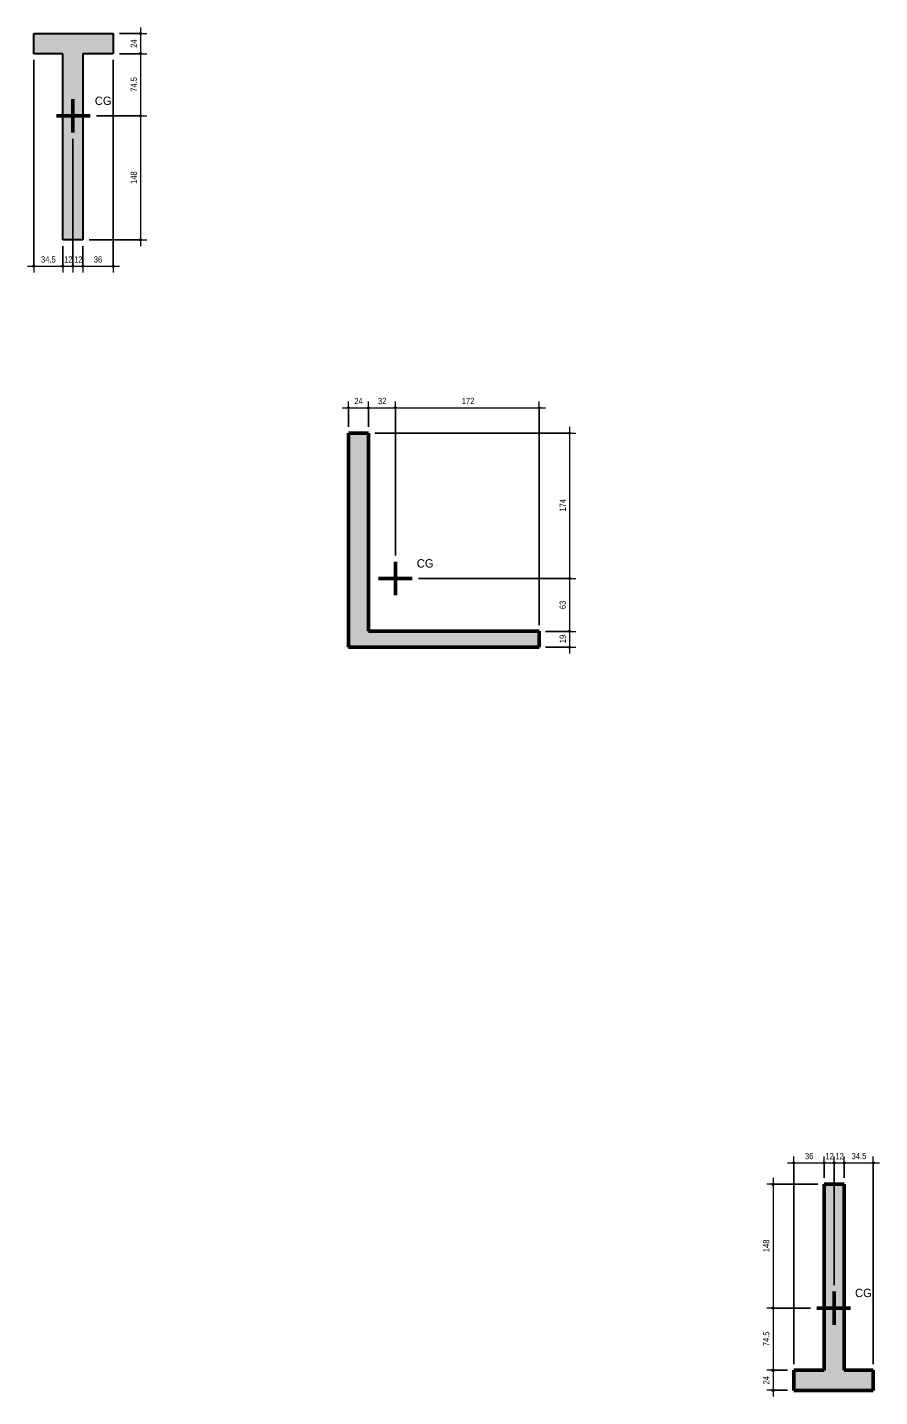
# Model space of a CAD drawing. Extents: x -2131 to 52870, y -3196 to 88043.
# Drawn here: x 20523 to 21543, y -923 to 715 of the extents above; entities that cross this region are included whole.
import ezdxf

# ---------------------------------------------------------------- set-up
doc = ezdxf.new("R2010")
doc.units = 0
doc.linetypes.add('Traço', pattern=[0.635, 0.3175, -0.3175])
for name, color, linetype, lineweight in [('A-ANNO-DIMS', 7, 'Continuous', 9), ('A-ANNO-DIMS-50', 7, 'Continuous', 9), ('A-DETL-MEDM', 7, 'Continuous', 50), ('G-ANNO-TEXT', 7, 'Continuous', 9), ('S-COLS', 7, 'Continuous', 25), ('S-COLS-HDLN', 7, 'Traço', 18)]:
    doc.layers.add(name, color=color, linetype=linetype, lineweight=lineweight)
doc.styles.add('Fira Sans', font='', dxfattribs={"width": 0.9, "height": 7.5})
doc.styles.add('Fira Sans_2', font='', dxfattribs={"height": 10})
doc.styles.get('Fira Sans').set_extended_font_data('Fira Sans')
doc.styles.get('Fira Sans_2').set_extended_font_data('Fira Sans')
doc.dimstyles.new('PED_1_5mm_ESQ_1', dxfattribs={"dimscale": 30.48, "dimtxt": 10.229846, "dimasz": 0.328084, "dimexe": 0.246063, "dimexo": 0.246063, "dimgap": 0.049213, "dimtad": 1, "dimdec": 1, "dimrnd": 0.5, "dimdsep": 46, "dimtxsty": 'Fira Sans', "dimblk1": 'DOTSMALL', "dimblk2": 'DOTSMALL', "dimsah": 1, "dimcen": 0.09, "dimdle": 0.246063, "dimazin": 0, "dimtfac": 1, "dimtdec": 4, "dimtix": 1, "dimtmove": 0, "dimatfit": 3, "dimfxl": 1, "dimtvp": 1, "dimtolj": 1, "dimtzin": 0, "dimarcsym": 2})

# ---------------------------------------------------------------- blocks, each defined once
blk = doc.blocks.new('DIMBLOCK89-DT C 004 - DETALHE P4')
at = {"layer": 'A-ANNO-DIMS-50', "transparency": 16777216}
h = blk.add_hatch(color=256, dxfattribs=at)
edge = h.paths.add_edge_path(flags=0)
edge.add_arc((20658.8, 707.2), 1.25, 0, 360)
h = blk.add_hatch(color=256, dxfattribs=at)
edge = h.paths.add_edge_path(flags=0)
edge.add_arc((20658.8, 683.2), 1.25, 0, 360)
for p, q in [((20633.5, 707.2), (20666.3, 707.2)), ((20658.8, 707.2), (20633.5, 707.2)), ((20658.8, 714.7), (20658.8, 683.2)), ((20633.5, 683.2), (20666.3, 683.2)), ((20658.8, 683.2), (20633.5, 683.2))]:
    blk.add_line(p, q, dxfattribs=at)
for centre in [(20658.8, 707.2), (20658.8, 683.2)]:
    blk.add_circle(centre, 1.25, dxfattribs=at)
at = {"layer": 'A-ANNO-DIMS-50', "color": 0, "transparency": 16777216, "insert": (20646.9, 690.3), "char_height": 7.5, "width": 11.804, "attachment_point": 1, "rotation": 90, "line_spacing_factor": 1.049215, "style": 'Fira Sans'}
blk.add_mtext('24', dxfattribs=at)
blk = doc.blocks.new('_DotSmall')
at = {"color": 0, "linetype": 'ByBlock', "const_width": 0.5}
blk.add_lwpolyline([(-0.0625, 0, 1), (0.0625, 0, 1)], format="xyb", close=True, dxfattribs=at)
blk = doc.blocks.new('DIMBLOCK90-DT C 004 - DETALHE P4')
at = {"layer": 'A-ANNO-DIMS-50', "transparency": 16777216}
h = blk.add_hatch(color=256, dxfattribs=at)
edge = h.paths.add_edge_path(flags=0)
edge.add_arc((20658.8, 683.2), 1.25, 0, 360)
h = blk.add_hatch(color=256, dxfattribs=at)
edge = h.paths.add_edge_path(flags=0)
edge.add_arc((20658.8, 608.7), 1.25, 0, 360)
for p, q in [((20633.5, 683.2), (20666.3, 683.2)), ((20658.8, 683.2), (20633.5, 683.2)), ((20658.8, 683.2), (20658.8, 608.7)), ((20606, 608.7), (20666.3, 608.7)), ((20658.8, 608.7), (20606, 608.7))]:
    blk.add_line(p, q, dxfattribs=at)
for centre in [(20658.8, 683.2), (20658.8, 608.7)]:
    blk.add_circle(centre, 1.25, dxfattribs=at)
at = {"layer": 'A-ANNO-DIMS-50', "color": 0, "transparency": 16777216, "insert": (20646.9, 637.6), "char_height": 7.5, "width": 19.988, "attachment_point": 1, "rotation": 90, "line_spacing_factor": 1.049215, "style": 'Fira Sans'}
blk.add_mtext('74.5', dxfattribs=at)
blk = doc.blocks.new('DIMBLOCK91-DT C 004 - DETALHE P4')
at = {"layer": 'A-ANNO-DIMS-50', "transparency": 16777216}
h = blk.add_hatch(color=256, dxfattribs=at)
edge = h.paths.add_edge_path(flags=0)
edge.add_arc((20658.8, 608.7), 1.25, 0, 360)
h = blk.add_hatch(color=256, dxfattribs=at)
edge = h.paths.add_edge_path(flags=0)
edge.add_arc((20658.8, 460.6), 1.25, 0, 360)
for p, q in [((20606, 608.7), (20666.3, 608.7)), ((20658.8, 608.7), (20606, 608.7)), ((20658.8, 608.7), (20658.8, 453.1)), ((20597.2, 460.6), (20666.3, 460.6)), ((20658.8, 460.6), (20597.2, 460.6))]:
    blk.add_line(p, q, dxfattribs=at)
for centre in [(20658.8, 608.7), (20658.8, 460.6)]:
    blk.add_circle(centre, 1.25, dxfattribs=at)
at = {"layer": 'A-ANNO-DIMS-50', "color": 0, "transparency": 16777216, "insert": (20646.9, 527.4), "char_height": 7.5, "width": 17.469, "attachment_point": 1, "rotation": 90, "line_spacing_factor": 1.049215, "style": 'Fira Sans'}
blk.add_mtext('148', dxfattribs=at)
blk = doc.blocks.new('DIMBLOCK92-DT C 004 - DETALHE P4')
at = {"layer": 'A-ANNO-DIMS-50', "transparency": 16777216}
h = blk.add_hatch(color=256, dxfattribs=at)
edge = h.paths.add_edge_path(flags=0)
edge.add_arc((20531, 428.9), 1.25, 0, 360)
h = blk.add_hatch(color=256, dxfattribs=at)
edge = h.paths.add_edge_path(flags=0)
edge.add_arc((20565.7, 428.9), 1.25, 0, 360)
for p, q in [((20531, 675.7), (20531, 421.4)), ((20531, 428.9), (20531, 675.7)), ((20565.7, 453.1), (20565.7, 421.4)), ((20565.7, 428.9), (20565.7, 453.1)), ((20523.5, 428.9), (20565.7, 428.9))]:
    blk.add_line(p, q, dxfattribs=at)
for centre in [(20531, 428.9), (20565.7, 428.9)]:
    blk.add_circle(centre, 1.25, dxfattribs=at)
at = {"layer": 'A-ANNO-DIMS-50', "color": 0, "transparency": 16777216, "insert": (20539.8, 440.8), "char_height": 7.5, "width": 20.617, "attachment_point": 1, "line_spacing_factor": 1.049215, "style": 'Fira Sans'}
blk.add_mtext('34.5', dxfattribs=at)
blk = doc.blocks.new('DIMBLOCK93-DT C 004 - DETALHE P4')
at = {"layer": 'A-ANNO-DIMS-50', "transparency": 16777216}
h = blk.add_hatch(color=256, dxfattribs=at)
edge = h.paths.add_edge_path(flags=0)
edge.add_arc((20565.7, 428.9), 1.25, 0, 360)
h = blk.add_hatch(color=256, dxfattribs=at)
edge = h.paths.add_edge_path(flags=0)
edge.add_arc((20577.9, 428.9), 1.25, 0, 360)
for p, q in [((20577.9, 581.2), (20577.9, 421.4)), ((20577.9, 428.9), (20577.9, 581.2)), ((20565.7, 453.1), (20565.7, 421.4)), ((20565.7, 428.9), (20565.7, 453.1)), ((20565.7, 428.9), (20577.9, 428.9))]:
    blk.add_line(p, q, dxfattribs=at)
for centre in [(20565.7, 428.9), (20577.9, 428.9)]:
    blk.add_circle(centre, 1.25, dxfattribs=at)
at = {"layer": 'A-ANNO-DIMS-50', "color": 0, "transparency": 16777216, "insert": (20567.4, 440.8), "char_height": 7.5, "width": 10.702, "attachment_point": 1, "line_spacing_factor": 1.049215, "style": 'Fira Sans'}
blk.add_mtext('12', dxfattribs=at)
blk = doc.blocks.new('DIMBLOCK94-DT C 004 - DETALHE P4')
at = {"layer": 'A-ANNO-DIMS-50', "transparency": 16777216}
h = blk.add_hatch(color=256, dxfattribs=at)
edge = h.paths.add_edge_path(flags=0)
edge.add_arc((20577.9, 428.9), 1.25, 0, 360)
h = blk.add_hatch(color=256, dxfattribs=at)
edge = h.paths.add_edge_path(flags=0)
edge.add_arc((20589.7, 428.9), 1.25, 0, 360)
for p, q in [((20577.9, 581.2), (20577.9, 421.4)), ((20577.9, 428.9), (20577.9, 581.2)), ((20589.7, 453.1), (20589.7, 421.4)), ((20589.7, 428.9), (20589.7, 453.1)), ((20577.9, 428.9), (20589.7, 428.9))]:
    blk.add_line(p, q, dxfattribs=at)
for centre in [(20577.9, 428.9), (20589.7, 428.9)]:
    blk.add_circle(centre, 1.25, dxfattribs=at)
at = {"layer": 'A-ANNO-DIMS-50', "color": 0, "transparency": 16777216, "insert": (20579.4, 440.8), "char_height": 7.5, "width": 10.702, "attachment_point": 1, "line_spacing_factor": 1.049215, "style": 'Fira Sans'}
blk.add_mtext('12', dxfattribs=at)
blk = doc.blocks.new('DIMBLOCK95-DT C 004 - DETALHE P4')
at = {"layer": 'A-ANNO-DIMS-50', "transparency": 16777216}
h = blk.add_hatch(color=256, dxfattribs=at)
edge = h.paths.add_edge_path(flags=0)
edge.add_arc((20589.7, 428.9), 1.25, 0, 360)
h = blk.add_hatch(color=256, dxfattribs=at)
edge = h.paths.add_edge_path(flags=0)
edge.add_arc((20626, 428.9), 1.25, 0, 360)
for p, q in [((20626, 675.7), (20626, 421.4)), ((20626, 428.9), (20626, 675.7)), ((20589.7, 453.1), (20589.7, 421.4)), ((20589.7, 428.9), (20589.7, 453.1)), ((20589.7, 428.9), (20633.5, 428.9))]:
    blk.add_line(p, q, dxfattribs=at)
for centre in [(20589.7, 428.9), (20626, 428.9)]:
    blk.add_circle(centre, 1.25, dxfattribs=at)
at = {"layer": 'A-ANNO-DIMS-50', "color": 0, "transparency": 16777216, "insert": (20602.9, 440.8), "char_height": 7.5, "width": 11.961, "attachment_point": 1, "line_spacing_factor": 1.049215, "style": 'Fira Sans'}
blk.add_mtext('36', dxfattribs=at)
blk = doc.blocks.new('DIMBLOCK96-DT C 005 - DETALHE P140')
at = {"layer": 'A-ANNO-DIMS-50', "transparency": 16777216}
h = blk.add_hatch(color=256, dxfattribs=at)
edge = h.paths.add_edge_path(flags=0)
edge.add_arc((21171.8, 229.1), 1.25, 0, 360)
h = blk.add_hatch(color=256, dxfattribs=at)
edge = h.paths.add_edge_path(flags=0)
edge.add_arc((21171.8, 55.3), 1.25, 0, 360)
for p, q in [((21171.8, 236.6), (21171.8, 55.3)), ((20938.9, 229.1), (21179.3, 229.1)), ((21171.8, 229.1), (20938.9, 229.1)), ((20991, 55.3), (21179.3, 55.3)), ((21171.8, 55.3), (20991, 55.3))]:
    blk.add_line(p, q, dxfattribs=at)
for centre in [(21171.8, 229.1), (21171.8, 55.3)]:
    blk.add_circle(centre, 1.25, dxfattribs=at)
at = {"layer": 'A-ANNO-DIMS-50', "color": 0, "transparency": 16777216, "insert": (21159.9, 135.4), "char_height": 7.5, "width": 16.368, "attachment_point": 1, "rotation": 90, "line_spacing_factor": 1.049215, "style": 'Fira Sans'}
blk.add_mtext('174', dxfattribs=at)
blk = doc.blocks.new('DIMBLOCK97-DT C 005 - DETALHE P140')
at = {"layer": 'A-ANNO-DIMS-50', "transparency": 16777216}
h = blk.add_hatch(color=256, dxfattribs=at)
edge = h.paths.add_edge_path(flags=0)
edge.add_arc((21171.8, 55.3), 1.25, 0, 360)
h = blk.add_hatch(color=256, dxfattribs=at)
edge = h.paths.add_edge_path(flags=0)
edge.add_arc((21171.8, -7.9), 1.25, 0, 360)
for p, q in [((20991, 55.3), (21179.3, 55.3)), ((21171.8, 55.3), (20991, 55.3)), ((21171.8, 55.3), (21171.8, -7.9)), ((21142.9, -7.9), (21179.3, -7.9)), ((21171.8, -7.9), (21142.9, -7.9))]:
    blk.add_line(p, q, dxfattribs=at)
for centre in [(21171.8, 55.3), (21171.8, -7.9)]:
    blk.add_circle(centre, 1.25, dxfattribs=at)
at = {"layer": 'A-ANNO-DIMS-50', "color": 0, "transparency": 16777216, "insert": (21159.9, 18.7), "char_height": 7.5, "width": 11.961, "attachment_point": 1, "rotation": 90, "line_spacing_factor": 1.049215, "style": 'Fira Sans'}
blk.add_mtext('63', dxfattribs=at)
blk = doc.blocks.new('DIMBLOCK98-DT C 005 - DETALHE P140')
at = {"layer": 'A-ANNO-DIMS-50', "transparency": 16777216}
h = blk.add_hatch(color=256, dxfattribs=at)
edge = h.paths.add_edge_path(flags=0)
edge.add_arc((21171.8, -7.9), 1.25, 0, 360)
h = blk.add_hatch(color=256, dxfattribs=at)
edge = h.paths.add_edge_path(flags=0)
edge.add_arc((21171.8, -26.9), 1.25, 0, 360)
for p, q in [((21142.9, -7.9), (21179.3, -7.9)), ((21171.8, -7.9), (21142.9, -7.9)), ((21171.8, -7.9), (21171.8, -34.4)), ((21142.9, -26.9), (21179.3, -26.9)), ((21171.8, -26.9), (21142.9, -26.9))]:
    blk.add_line(p, q, dxfattribs=at)
for centre in [(21171.8, -7.9), (21171.8, -26.9)]:
    blk.add_circle(centre, 1.25, dxfattribs=at)
at = {"layer": 'A-ANNO-DIMS-50', "color": 0, "transparency": 16777216, "insert": (21159.9, -22), "char_height": 7.5, "width": 11.174, "attachment_point": 1, "rotation": 90, "line_spacing_factor": 1.049215, "style": 'Fira Sans'}
blk.add_mtext('19', dxfattribs=at)
blk = doc.blocks.new('DIMBLOCK99-DT C 005 - DETALHE P140')
at = {"layer": 'A-ANNO-DIMS-50', "transparency": 16777216}
h = blk.add_hatch(color=256, dxfattribs=at)
edge = h.paths.add_edge_path(flags=0)
edge.add_arc((20907.4, 259.6), 1.25, 0, 360)
h = blk.add_hatch(color=256, dxfattribs=at)
edge = h.paths.add_edge_path(flags=0)
edge.add_arc((20931.4, 259.6), 1.25, 0, 360)
for p, q in [((20907.4, 236.6), (20907.4, 267.1)), ((20931.4, 236.6), (20931.4, 267.1)), ((20899.9, 259.6), (20931.4, 259.6)), ((20907.4, 259.6), (20907.4, 236.6)), ((20931.4, 259.6), (20931.4, 236.6))]:
    blk.add_line(p, q, dxfattribs=at)
for centre in [(20907.4, 259.6), (20931.4, 259.6)]:
    blk.add_circle(centre, 1.25, dxfattribs=at)
at = {"layer": 'A-ANNO-DIMS-50', "color": 0, "transparency": 16777216, "insert": (20914.5, 271.4), "char_height": 7.5, "width": 11.804, "attachment_point": 1, "line_spacing_factor": 1.049215, "style": 'Fira Sans'}
blk.add_mtext('24', dxfattribs=at)
blk = doc.blocks.new('DIMBLOCK100-DT C 005 - DETALHE P140')
at = {"layer": 'A-ANNO-DIMS-50', "transparency": 16777216}
h = blk.add_hatch(color=256, dxfattribs=at)
edge = h.paths.add_edge_path(flags=0)
edge.add_arc((20931.4, 259.6), 1.25, 0, 360)
h = blk.add_hatch(color=256, dxfattribs=at)
edge = h.paths.add_edge_path(flags=0)
edge.add_arc((20963.5, 259.6), 1.25, 0, 360)
for p, q in [((20931.4, 236.6), (20931.4, 267.1)), ((20963.5, 82.8), (20963.5, 267.1)), ((20931.4, 259.6), (20963.5, 259.6)), ((20931.4, 259.6), (20931.4, 236.6)), ((20963.5, 259.6), (20963.5, 82.8))]:
    blk.add_line(p, q, dxfattribs=at)
for centre in [(20931.4, 259.6), (20963.5, 259.6)]:
    blk.add_circle(centre, 1.25, dxfattribs=at)
at = {"layer": 'A-ANNO-DIMS-50', "color": 0, "transparency": 16777216, "insert": (20942.7, 271.4), "char_height": 7.5, "width": 11.489, "attachment_point": 1, "line_spacing_factor": 1.049215, "style": 'Fira Sans'}
blk.add_mtext('32', dxfattribs=at)
blk = doc.blocks.new('DIMBLOCK101-DT C 005 - DETALHE P140')
at = {"layer": 'A-ANNO-DIMS-50', "transparency": 16777216}
h = blk.add_hatch(color=256, dxfattribs=at)
edge = h.paths.add_edge_path(flags=0)
edge.add_arc((20963.5, 259.6), 1.25, 0, 360)
h = blk.add_hatch(color=256, dxfattribs=at)
edge = h.paths.add_edge_path(flags=0)
edge.add_arc((21135.4, 259.6), 1.25, 0, 360)
for p, q in [((20963.5, 82.8), (20963.5, 267.1)), ((21135.4, -0.4), (21135.4, 267.1)), ((20963.5, 259.6), (21142.9, 259.6)), ((20963.5, 259.6), (20963.5, 82.8)), ((21135.4, 259.6), (21135.4, -0.4))]:
    blk.add_line(p, q, dxfattribs=at)
for centre in [(20963.5, 259.6), (21135.4, 259.6)]:
    blk.add_circle(centre, 1.25, dxfattribs=at)
at = {"layer": 'A-ANNO-DIMS-50', "color": 0, "transparency": 16777216, "insert": (21042.9, 271.4), "char_height": 7.5, "width": 15.896, "attachment_point": 1, "line_spacing_factor": 1.049215, "style": 'Fira Sans'}
blk.add_mtext('172', dxfattribs=at)
blk = doc.blocks.new('DIMBLOCK102-DT C 006 - DETALHE P21')
at = {"layer": 'A-ANNO-DIMS-50', "transparency": 16777216}
h = blk.add_hatch(color=256, dxfattribs=at)
edge = h.paths.add_edge_path(flags=0)
edge.add_arc((21415.2, -669.4), 1.25, 0, 360)
h = blk.add_hatch(color=256, dxfattribs=at)
edge = h.paths.add_edge_path(flags=0)
edge.add_arc((21415.2, -817.5), 1.25, 0, 360)
for p, q in [((21468.9, -669.4), (21407.7, -669.4)), ((21415.2, -661.9), (21415.2, -817.5)), ((21415.2, -669.4), (21468.9, -669.4)), ((21460.1, -817.5), (21407.7, -817.5)), ((21415.2, -817.5), (21460.1, -817.5))]:
    blk.add_line(p, q, dxfattribs=at)
for centre in [(21415.2, -669.4), (21415.2, -817.5)]:
    blk.add_circle(centre, 1.25, dxfattribs=at)
at = {"layer": 'A-ANNO-DIMS-50', "color": 0, "transparency": 16777216, "insert": (21403.3, -750.7), "char_height": 7.5, "width": 17.469, "attachment_point": 1, "rotation": 90, "line_spacing_factor": 1.049215, "style": 'Fira Sans'}
blk.add_mtext('148', dxfattribs=at)
blk = doc.blocks.new('DIMBLOCK103-DT C 006 - DETALHE P21')
at = {"layer": 'A-ANNO-DIMS-50', "transparency": 16777216}
h = blk.add_hatch(color=256, dxfattribs=at)
edge = h.paths.add_edge_path(flags=0)
edge.add_arc((21415.2, -817.5), 1.25, 0, 360)
h = blk.add_hatch(color=256, dxfattribs=at)
edge = h.paths.add_edge_path(flags=0)
edge.add_arc((21415.2, -892), 1.25, 0, 360)
for p, q in [((21460.1, -817.5), (21407.7, -817.5)), ((21415.2, -817.5), (21415.2, -892)), ((21415.2, -817.5), (21460.1, -817.5)), ((21432.6, -892), (21407.7, -892)), ((21415.2, -892), (21432.6, -892))]:
    blk.add_line(p, q, dxfattribs=at)
for centre in [(21415.2, -817.5), (21415.2, -892)]:
    blk.add_circle(centre, 1.25, dxfattribs=at)
at = {"layer": 'A-ANNO-DIMS-50', "color": 0, "transparency": 16777216, "insert": (21403.3, -863.1), "char_height": 7.5, "width": 19.988, "attachment_point": 1, "rotation": 90, "line_spacing_factor": 1.049215, "style": 'Fira Sans'}
blk.add_mtext('74.5', dxfattribs=at)
blk = doc.blocks.new('DIMBLOCK104-DT C 006 - DETALHE P21')
at = {"layer": 'A-ANNO-DIMS-50', "transparency": 16777216}
h = blk.add_hatch(color=256, dxfattribs=at)
edge = h.paths.add_edge_path(flags=0)
edge.add_arc((21415.2, -892), 1.25, 0, 360)
h = blk.add_hatch(color=256, dxfattribs=at)
edge = h.paths.add_edge_path(flags=0)
edge.add_arc((21415.2, -915.9), 1.25, 0, 360)
for p, q in [((21432.6, -892), (21407.7, -892)), ((21415.2, -892), (21415.2, -923.4)), ((21415.2, -892), (21432.6, -892)), ((21432.6, -915.9), (21407.7, -915.9)), ((21415.2, -915.9), (21432.6, -915.9))]:
    blk.add_line(p, q, dxfattribs=at)
for centre in [(21415.2, -892), (21415.2, -915.9)]:
    blk.add_circle(centre, 1.25, dxfattribs=at)
at = {"layer": 'A-ANNO-DIMS-50', "color": 0, "transparency": 16777216, "insert": (21403.3, -908.9), "char_height": 7.5, "width": 11.804, "attachment_point": 1, "rotation": 90, "line_spacing_factor": 1.049215, "style": 'Fira Sans'}
blk.add_mtext('24', dxfattribs=at)
blk = doc.blocks.new('DIMBLOCK105-DT C 006 - DETALHE P21')
at = {"layer": 'A-ANNO-DIMS-50', "transparency": 16777216}
h = blk.add_hatch(color=256, dxfattribs=at)
edge = h.paths.add_edge_path(flags=0)
edge.add_arc((21440.1, -643.8), 1.25, 0, 360)
h = blk.add_hatch(color=256, dxfattribs=at)
edge = h.paths.add_edge_path(flags=0)
edge.add_arc((21476.4, -643.8), 1.25, 0, 360)
for p, q in [((21440.1, -884.5), (21440.1, -636.3)), ((21476.4, -661.9), (21476.4, -636.3)), ((21432.6, -643.8), (21476.4, -643.8)), ((21440.1, -643.8), (21440.1, -884.5)), ((21476.4, -643.8), (21476.4, -661.9))]:
    blk.add_line(p, q, dxfattribs=at)
for centre in [(21440.1, -643.8), (21476.4, -643.8)]:
    blk.add_circle(centre, 1.25, dxfattribs=at)
at = {"layer": 'A-ANNO-DIMS-50', "color": 0, "transparency": 16777216, "insert": (21453.3, -631.9), "char_height": 7.5, "width": 11.961, "attachment_point": 1, "line_spacing_factor": 1.049215, "style": 'Fira Sans'}
blk.add_mtext('36', dxfattribs=at)
blk = doc.blocks.new('DIMBLOCK106-DT C 006 - DETALHE P21')
at = {"layer": 'A-ANNO-DIMS-50', "transparency": 16777216}
h = blk.add_hatch(color=256, dxfattribs=at)
edge = h.paths.add_edge_path(flags=0)
edge.add_arc((21476.4, -643.8), 1.25, 0, 360)
h = blk.add_hatch(color=256, dxfattribs=at)
edge = h.paths.add_edge_path(flags=0)
edge.add_arc((21488.1, -643.8), 1.25, 0, 360)
for p, q in [((21476.4, -661.9), (21476.4, -636.3)), ((21488.1, -790), (21488.1, -636.3)), ((21476.4, -643.8), (21488.1, -643.8)), ((21476.4, -643.8), (21476.4, -661.9)), ((21488.1, -643.8), (21488.1, -790))]:
    blk.add_line(p, q, dxfattribs=at)
for centre in [(21476.4, -643.8), (21488.1, -643.8)]:
    blk.add_circle(centre, 1.25, dxfattribs=at)
at = {"layer": 'A-ANNO-DIMS-50', "color": 0, "transparency": 16777216, "insert": (21477.8, -631.9), "char_height": 7.5, "width": 10.702, "attachment_point": 1, "line_spacing_factor": 1.049215, "style": 'Fira Sans'}
blk.add_mtext('12', dxfattribs=at)
blk = doc.blocks.new('DIMBLOCK107-DT C 006 - DETALHE P21')
at = {"layer": 'A-ANNO-DIMS-50', "transparency": 16777216}
h = blk.add_hatch(color=256, dxfattribs=at)
edge = h.paths.add_edge_path(flags=0)
edge.add_arc((21488.1, -643.8), 1.25, 0, 360)
h = blk.add_hatch(color=256, dxfattribs=at)
edge = h.paths.add_edge_path(flags=0)
edge.add_arc((21500.4, -643.8), 1.25, 0, 360)
for p, q in [((21488.1, -790), (21488.1, -636.3)), ((21500.4, -661.9), (21500.4, -636.3)), ((21488.1, -643.8), (21500.4, -643.8)), ((21488.1, -643.8), (21488.1, -790)), ((21500.4, -643.8), (21500.4, -661.9))]:
    blk.add_line(p, q, dxfattribs=at)
for centre in [(21488.1, -643.8), (21500.4, -643.8)]:
    blk.add_circle(centre, 1.25, dxfattribs=at)
at = {"layer": 'A-ANNO-DIMS-50', "color": 0, "transparency": 16777216, "insert": (21489.8, -631.9), "char_height": 7.5, "width": 10.702, "attachment_point": 1, "line_spacing_factor": 1.049215, "style": 'Fira Sans'}
blk.add_mtext('12', dxfattribs=at)
blk = doc.blocks.new('DIMBLOCK108-DT C 006 - DETALHE P21')
at = {"layer": 'A-ANNO-DIMS-50', "transparency": 16777216}
h = blk.add_hatch(color=256, dxfattribs=at)
edge = h.paths.add_edge_path(flags=0)
edge.add_arc((21500.4, -643.8), 1.25, 0, 360)
h = blk.add_hatch(color=256, dxfattribs=at)
edge = h.paths.add_edge_path(flags=0)
edge.add_arc((21535.1, -643.8), 1.25, 0, 360)
for p, q in [((21500.4, -661.9), (21500.4, -636.3)), ((21535.1, -884.5), (21535.1, -636.3)), ((21500.4, -643.8), (21542.6, -643.8)), ((21500.4, -643.8), (21500.4, -661.9)), ((21535.1, -643.8), (21535.1, -884.5))]:
    blk.add_line(p, q, dxfattribs=at)
for centre in [(21500.4, -643.8), (21535.1, -643.8)]:
    blk.add_circle(centre, 1.25, dxfattribs=at)
at = {"layer": 'A-ANNO-DIMS-50', "color": 0, "transparency": 16777216, "insert": (21509.2, -631.9), "char_height": 7.5, "width": 20.617, "attachment_point": 1, "line_spacing_factor": 1.049215, "style": 'Fira Sans'}
blk.add_mtext('34.5', dxfattribs=at)

msp = doc.modelspace()

# ---------------------------------------------------------------- hatches: boundary and pattern name
at = {"layer": 'S-COLS', "true_color": 0x808080}
for points in [[(20589.722, 460.584), (20589.722, 683.201), (20625.972, 683.201), (20625.972, 707.153), (20530.972, 707.153), (20530.972, 683.201), (20565.722, 683.201), (20565.722, 460.584)], [(20589.722, 460.584), (20589.722, 683.201), (20625.972, 683.201), (20625.972, 707.153), (20530.972, 707.153), (20530.972, 683.201), (20565.722, 683.201), (20565.722, 460.584)], [(21135.445, -26.881), (21135.445, -7.881), (20931.445, -7.881), (20931.445, 229.119), (20907.445, 229.119), (20907.445, -26.881)], [(21440.121, -915.949), (21535.121, -915.949), (21535.121, -891.998), (21500.371, -891.998), (21500.371, -669.381), (21476.371, -669.381), (21476.371, -891.998), (21440.121, -891.998)]]:
    msp.add_hatch(color=8, dxfattribs=at).paths.add_polyline_path(points, flags=0)

# ---------------------------------------------------------------- linework, layer by layer
at = {"layer": 'A-DETL-MEDM'}
for p, q in [((20577.946, 608.715), (20577.946, 628.715)), ((20577.946, 608.715), (20558.472, 608.715)), ((20577.946, 608.715), (20577.946, 588.715)), ((20577.946, 608.715), (20598.472, 608.715)), ((20963.543, 55.28), (20963.543, 75.28)), ((20963.543, 55.28), (20943.543, 55.28)), ((20963.543, 55.28), (20963.543, 35.28)), ((20963.543, 55.28), (20983.543, 55.28)), ((21488.147, -817.512), (21488.147, -797.512)), ((21488.147, -817.512), (21467.621, -817.512)), ((21488.147, -817.512), (21488.147, -837.512)), ((21488.147, -817.512), (21507.621, -817.512))]:
    msp.add_line(p, q, dxfattribs=at)
at = {"layer": 'S-COLS'}
for p, q in [((20530.972, 707.153), (20625.972, 707.153)), ((20530.972, 683.201), (20530.972, 707.153)), ((20530.972, 707.153), (20625.972, 707.153)), ((20530.972, 683.201), (20530.972, 707.153)), ((20625.972, 707.153), (20625.972, 683.201)), ((20625.972, 707.153), (20625.972, 683.201)), ((20565.722, 683.201), (20530.972, 683.201)), ((20565.722, 683.201), (20530.972, 683.201)), ((20565.722, 460.584), (20565.722, 683.201)), ((20565.722, 460.584), (20565.722, 683.201)), ((20625.972, 683.201), (20589.722, 683.201)), ((20589.722, 683.201), (20589.722, 460.584)), ((20625.972, 683.201), (20589.722, 683.201)), ((20589.722, 683.201), (20589.722, 460.584)), ((20589.722, 460.584), (20565.722, 460.584)), ((20589.722, 460.584), (20565.722, 460.584))]:
    msp.add_line(p, q, dxfattribs=at)
at = {"layer": 'S-COLS', "lineweight": 50}
for p, q in [((20907.445, -26.881), (20907.445, 229.119)), ((20907.445, 229.119), (20931.445, 229.119)), ((20931.445, 229.119), (20931.445, -7.881)), ((20931.445, -7.881), (21135.445, -7.881)), ((21135.445, -7.881), (21135.445, -26.881)), ((21135.445, -26.881), (20907.445, -26.881)), ((21476.371, -891.998), (21476.371, -669.381)), ((21476.371, -669.381), (21500.371, -669.381)), ((21500.371, -669.381), (21500.371, -891.998)), ((21440.121, -915.949), (21440.121, -891.998)), ((21440.121, -891.998), (21476.371, -891.998)), ((21500.371, -891.998), (21535.121, -891.998)), ((21535.121, -891.998), (21535.121, -915.949)), ((21535.121, -915.949), (21440.121, -915.949))]:
    msp.add_line(p, q, dxfattribs=at)
at = {"layer": 'S-COLS-HDLN'}
for p, q in [((20530.972, 707.119), (20568.222, 707.119)), ((20568.222, 707.119), (20568.222, 707.153)), ((20587.222, 707.153), (20587.222, 707.119)), ((20587.222, 707.119), (20625.972, 707.119))]:
    msp.add_line(p, q, dxfattribs=at)

# ---------------------------------------------------------------- texts
at = {"layer": 'G-ANNO-TEXT', "char_height": 10, "width": 21.24472, "attachment_point": 1, "style": 'Fira Sans_2'}
for insert in [(20604.106, 631.837), (20989.176, 78.402), (21513.254, -794.39)]:
    msp.add_mtext('CG', dxfattribs=dict(at, insert=insert))

# ---------------------------------------------------------------- dimensions: what is measured, and where the dimension line sits
at = {"layer": 'A-ANNO-DIMS'}
for base, p1, p2, override, picture, middle in [((20658.809, 683.201), (20625.972, 707.153), (20625.972, 683.201), {"dimpost": '<>', "dimfxl": 23.951616}, 'DIMBLOCK89-DT C 004 - DETALHE P4', (20653.559, 695.177)), ((20658.809, 608.715), (20625.972, 683.201), (20598.472, 608.715), {"dimpost": '<>', "dimfxl": 79.40041}, 'DIMBLOCK90-DT C 004 - DETALHE P4', (20653.494, 645.958)), ((20658.809, 460.584), (20598.472, 608.715), (20589.722, 460.584), {"dimpost": '<>', "dimfxl": 148.389273}, 'DIMBLOCK91-DT C 004 - DETALHE P4', (20653.494, 534.65)), ((21171.787, 55.28), (20931.445, 229.119), (20983.543, 55.28), {"dimpost": '<>', "dimfxl": 181.477801}, 'DIMBLOCK96-DT C 005 - DETALHE P140', (21166.483, 142.2)), ((21171.787, -7.881), (20983.543, 55.28), (21135.445, -7.881), {"dimpost": '<>', "dimfxl": 164.509808}, 'DIMBLOCK97-DT C 005 - DETALHE P140', (21166.472, 23.7)), ((21171.787, -26.881), (21135.445, -7.881), (21135.445, -26.881), {"dimpost": '<>', "dimfxl": 19}, 'DIMBLOCK98-DT C 005 - DETALHE P140', (21166.417, -17.381)), ((21415.216, -817.512), (21476.371, -669.381), (21467.621, -817.512), {"dimpost": '<>', "dimfxl": 148.389273}, 'DIMBLOCK102-DT C 006 - DETALHE P21', (21409.901, -743.446)), ((21415.216, -891.998), (21467.621, -817.512), (21440.121, -891.998), {"dimpost": '<>', "dimfxl": 79.40041}, 'DIMBLOCK103-DT C 006 - DETALHE P21', (21409.901, -854.755)), ((21415.216, -915.949), (21440.121, -891.998), (21440.121, -915.949), {"dimpost": '<>', "dimfxl": 23.951616}, 'DIMBLOCK104-DT C 006 - DETALHE P21', (21409.966, -903.974))]:
    dim = msp.add_linear_dim(base=base, p1=p1, p2=p2, angle=90, dimstyle='PED_1_5mm_ESQ_1', override=override, dxfattribs=at)
    dim.commit()
    dim.dimension.update_dxf_attribs({"geometry": picture, "text_midpoint": middle})
for base, p1, p2, override, picture, middle in [((20565.722377182, 428.935706903), (20530.972377193, 683.201229546), (20565.722377182, 460.584087345), {"dimpost": '<>', "dimfxl": 225.313014}, 'DIMBLOCK92-DT C 004 - DETALHE P4', (20548.347377187, 434.25101895)), ((20625.9723772, 428.9357069), (20589.7223773, 460.5840873), (20625.9723772, 683.2012295), {"dimpost": '<>', "dimfxl": 225.549229}, 'DIMBLOCK95-DT C 004 - DETALHE P4', (20607.8473773, 434.251019)), ((20577.946, 428.936), (20565.722, 460.584), (20577.946, 588.715), {"dimpost": '<>', "dimfxl": 128.712848}, 'DIMBLOCK93-DT C 004 - DETALHE P4', (20571.834, 434.186)), ((20589.722, 428.936), (20577.946, 588.715), (20589.722, 460.584), {"dimpost": '<>', "dimfxl": 128.671072}, 'DIMBLOCK94-DT C 004 - DETALHE P4', (20583.834, 434.186)), ((20931.445, 259.559), (20907.445, 229.119), (20931.445, 229.119), {"dimpost": '<>', "dimfxl": 24}, 'DIMBLOCK99-DT C 005 - DETALHE P140', (20919.445, 264.809)), ((20963.543, 259.559), (20931.445, 229.119), (20963.543, 75.28), {"dimpost": '<>', "dimfxl": 157.151861}, 'DIMBLOCK100-DT C 005 - DETALHE P140', (20947.494, 264.875)), ((21135.445, 259.559), (20963.543, 75.28), (21135.445, -7.881), {"dimpost": '<>', "dimfxl": 190.960707}, 'DIMBLOCK101-DT C 005 - DETALHE P140', (21049.494, 264.864)), ((21476.3710642, -643.820552), (21440.1210643, -891.9978841), (21476.3710642, -669.3807419), {"dimpost": '<>', "dimfxl": 225.549229}, 'DIMBLOCK105-DT C 006 - DETALHE P21', (21458.2460642, -638.50524)), ((21488.147, -643.821), (21476.371, -669.381), (21488.147, -797.512), {"dimpost": '<>', "dimfxl": 128.671072}, 'DIMBLOCK106-DT C 006 - DETALHE P21', (21482.259, -638.571)), ((21500.371, -643.821), (21488.147, -797.512), (21500.371, -669.381), {"dimpost": '<>', "dimfxl": 128.712848}, 'DIMBLOCK107-DT C 006 - DETALHE P21', (21494.259, -638.571)), ((21535.12106431, -643.820552038), (21500.37106432, -669.380741906), (21535.12106431, -891.997884107), {"dimpost": '<>', "dimfxl": 225.313014}, 'DIMBLOCK108-DT C 006 - DETALHE P21', (21517.746064315, -638.505239991))]:
    dim = msp.add_linear_dim(base=base, p1=p1, p2=p2, dimstyle='PED_1_5mm_ESQ_1', override=override, dxfattribs=at)
    dim.commit()
    dim.dimension.update_dxf_attribs({"geometry": picture, "text_midpoint": middle})

doc.saveas('drawing.dxf')
